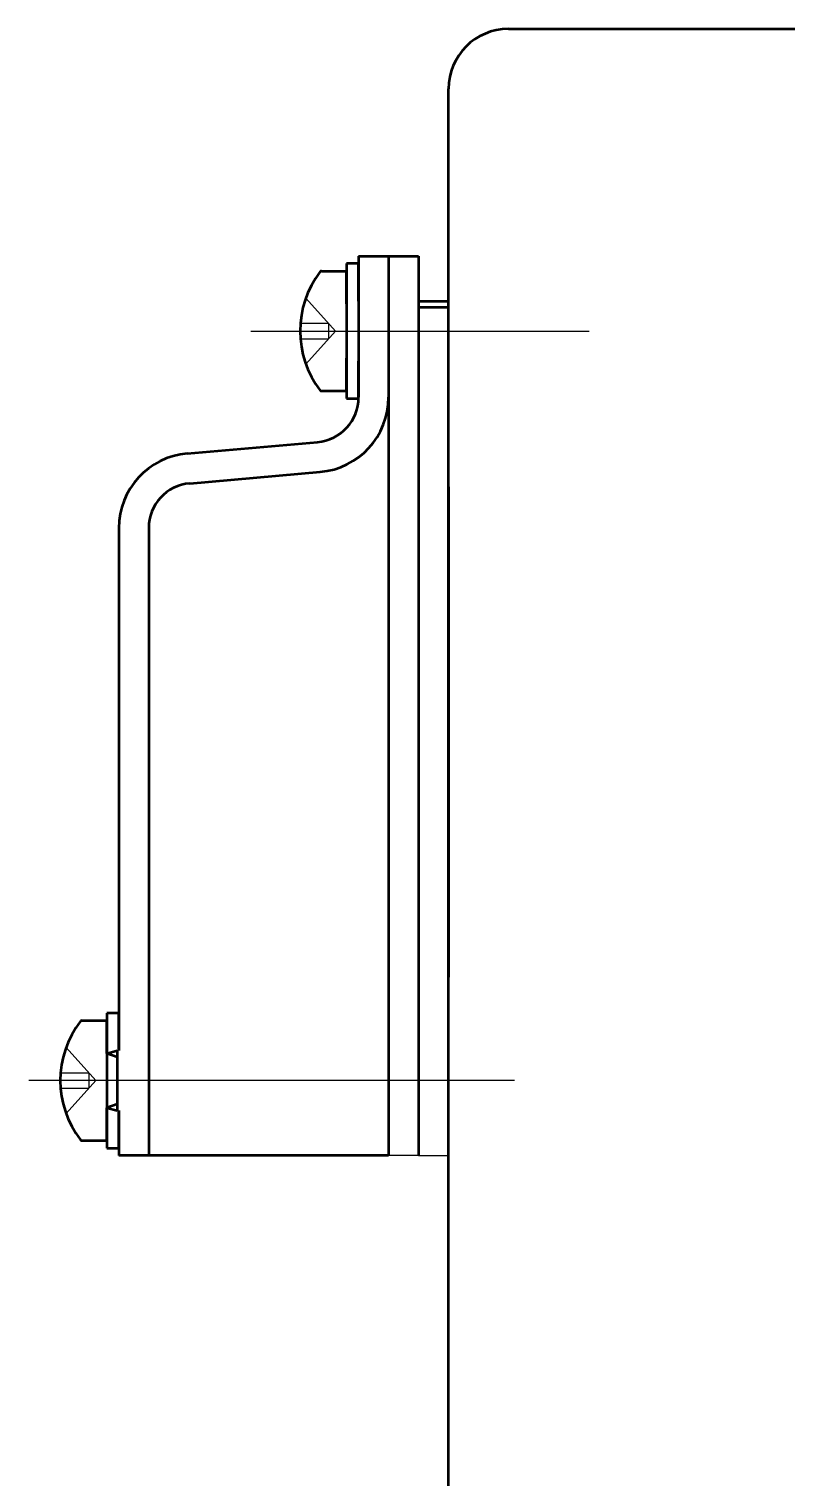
# Model space of a CAD drawing. Extents: x -61205 to 26665, y -81742 to 98141.
# Drawn here: x -37262.2 to -37211.7, y 14435.5 to 14532.1 of the extents above; entities that cross this region are included whole.
import ezdxf

# ---------------------------------------------------------------- set-up
doc = ezdxf.new("R2010")
doc.units = 0
doc.header["$LTSCALE"] = 1000
doc.header["$MEASUREMENT"] = 0
for name, pattern in [('AM_ISO02W050x2', [3.75, 3, -0.75]), ('AM_ISO08W050x2', [9, 6, -0.75, 1.5, -0.75]), ('F', [0.75, 0.5, -0.25]), ('G', [2, 1.25, -0.25, 0.25, -0.25])]:
    doc.linetypes.add(name, pattern=pattern)
for name, color, linetype in [('01', 7, 'CONTINUOUS'), ('04', 2, 'F'), ('05', 4, 'G')]:
    doc.layers.add(name, color=color, linetype=linetype)
doc.layers.add('AM_0N', color=7, linetype='CONTINUOUS', lineweight=50)

msp = doc.modelspace()

# ---------------------------------------------------------------- linework, layer by layer
at = {"layer": '01', "lineweight": 50}
for p, q in [((-37230.255, 14532.121), (-37196.255, 14532.121)), ((-37234.255, 14194.121), (-37234.255, 14528.121)), ((-37240.255, 14516.471), (-37241.055, 14516.471)), ((-37241.055, 14516.471), (-37241.055, 14507.471)), ((-37240.255, 14516.971), (-37238.255, 14516.971)), ((-37240.255, 14516.971), (-37240.255, 14507.553)), ((-37240.255, 14513.971), (-37240.255, 14516.471)), ((-37238.255, 14516.971), (-37238.255, 14456.971)), ((-37238.255, 14516.971), (-37236.255, 14516.971)), ((-37236.255, 14516.971), (-37236.255, 14456.971)), ((-37242.729, 14515.971), (-37241.055, 14515.971)), ((-37241.055, 14513.781), (-37241.055, 14515.971)), ((-37241.055, 14513.781), (-37241.055, 14515.971)), ((-37236.255, 14513.971), (-37234.255, 14513.971)), ((-37234.255, 14513.542), (-37236.255, 14513.542)), ((-37241.055, 14507.971), (-37241.055, 14510.16)), ((-37241.055, 14507.971), (-37241.055, 14510.16)), ((-37240.255, 14507.471), (-37240.255, 14509.971)), ((-37242.729, 14507.971), (-37241.055, 14507.971)), ((-37241.055, 14507.471), (-37240.255, 14507.471)), ((-37251.691, 14503.803), (-37242.993, 14504.564)), ((-37251.516, 14501.811), (-37242.819, 14502.572)), ((-37234.255, 14501.581), (-37234.255, 14468.874)), ((-37256.255, 14498.822), (-37256.255, 14463.971)), ((-37254.255, 14498.822), (-37254.255, 14456.971)), ((-37257.055, 14466.471), (-37257.055, 14457.471)), ((-37256.255, 14466.471), (-37257.055, 14466.471)), ((-37256.255, 14463.971), (-37256.255, 14466.471)), ((-37234.255, 14461.581), (-37234.255, 14467.02)), ((-37258.729, 14465.971), (-37257.055, 14465.971)), ((-37257.055, 14463.781), (-37256.355, 14463.971)), ((-37256.355, 14463.542), (-37257.055, 14463.781)), ((-37256.355, 14463.971), (-37256.355, 14459.971)), ((-37256.355, 14460.4), (-37257.055, 14460.16)), ((-37257.055, 14460.16), (-37256.355, 14459.971)), ((-37256.255, 14457.471), (-37256.255, 14459.971)), ((-37256.255, 14459.971), (-37256.255, 14456.971)), ((-37258.729, 14457.971), (-37257.055, 14457.971)), ((-37257.055, 14457.471), (-37256.255, 14457.471)), ((-37238.255, 14456.971), (-37256.255, 14456.971))]:
    msp.add_line(p, q, dxfattribs=at)
at = {"layer": '01'}
for p, q in [((-37234.255, 14511.081), (-37234.255, 14502.081)), ((-37236.255, 14466.971), (-37236.255, 14456.971)), ((-37257.055, 14460.16), (-37257.055, 14463.781)), ((-37236.255, 14456.971), (-37238.255, 14456.971)), ((-37236.255, 14456.971), (-37234.255, 14456.971))]:
    msp.add_line(p, q, dxfattribs=at)
at = {"layer": '01', "lineweight": 50}
for centre, radius, start, end in [((-37230.255, 14528.121), 4, 90, 180), ((-37237.655, 14511.971), 6.5, 142.456, 217.544), ((-37242.729, 14515.871), 0.1, 90.001, 142.456), ((-37242.729, 14508.071), 0.1, 217.544, 269.999), ((-37243.255, 14507.553), 3, 275, 0), ((-37243.255, 14507.553), 5, 275, 0), ((-37251.255, 14498.822), 5, 95, 180), ((-37251.255, 14498.822), 3, 95, 180), ((-37253.655, 14461.971), 6.5, 142.456, 217.544), ((-37258.729, 14465.871), 0.1, 90.001, 142.456), ((-37258.729, 14458.071), 0.1, 217.544, 269.999)]:
    msp.add_arc(centre, radius, start, end, dxfattribs=at)
at = {"layer": '04', "linetype": 'AM_ISO02W050x2'}
for p, q in [((-37243.771, 14514.171), (-37241.791, 14511.971)), ((-37244.134, 14512.486), (-37242.255, 14512.486)), ((-37242.255, 14512.486), (-37242.255, 14511.456)), ((-37243.771, 14509.771), (-37241.791, 14511.971)), ((-37244.134, 14511.456), (-37242.255, 14511.456)), ((-37259.771, 14464.171), (-37257.791, 14461.971)), ((-37260.134, 14462.486), (-37258.255, 14462.486)), ((-37258.255, 14462.486), (-37258.255, 14461.456)), ((-37260.134, 14461.456), (-37258.255, 14461.456)), ((-37259.771, 14459.771), (-37257.791, 14461.971))]:
    msp.add_line(p, q, dxfattribs=at)
at = {"layer": '05'}
msp.add_line((-37247.441, 14511.971), (-37224.859, 14511.971), dxfattribs=at)
at = {"layer": '05', "linetype": 'AM_ISO08W050x2'}
msp.add_line((-37229.846, 14461.971), (-37262.249, 14461.971), dxfattribs=at)
at = {"layer": 'AM_0N'}
for p, q in [((-37257.055, 14463.781), (-37257.055, 14465.971)), ((-37257.055, 14463.781), (-37257.055, 14465.971)), ((-37257.055, 14457.971), (-37257.055, 14460.16)), ((-37257.055, 14457.971), (-37257.055, 14460.16))]:
    msp.add_line(p, q, dxfattribs=at)

doc.saveas('drawing.dxf')
